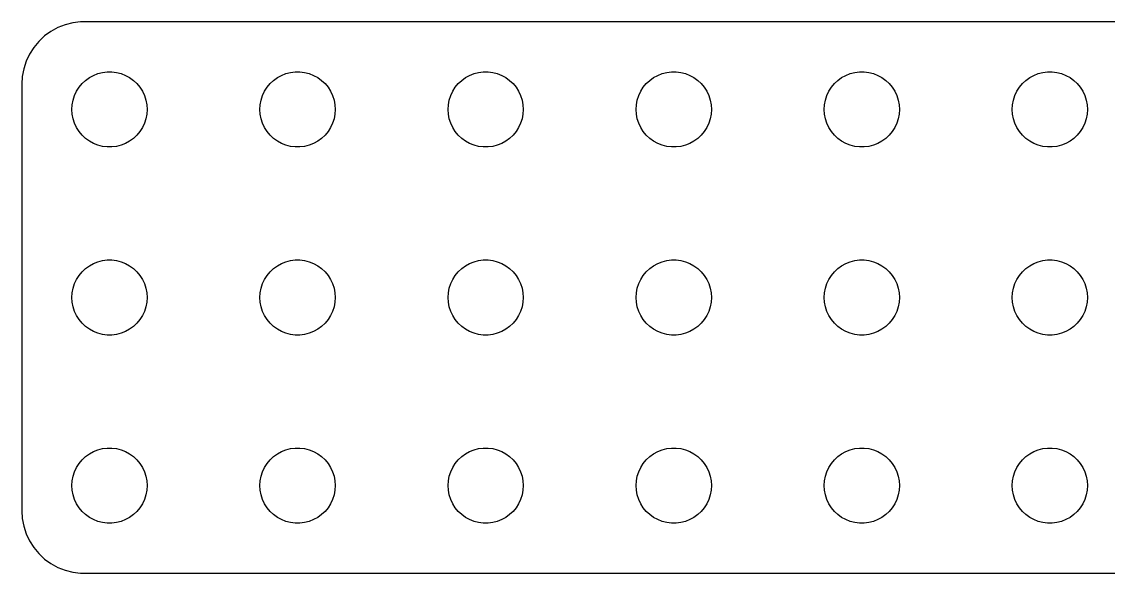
# Model space of a CAD drawing. Header units: metres. Extents: x -86 to 86, y -11 to 11.
# Drawn here: x -86 to -42.67, y -11 to 11 of the extents above; entities that cross this region are included whole.
import ezdxf

# ---------------------------------------------------------------- set-up
doc = ezdxf.new("R2010")
doc.units = ezdxf.units.M

msp = doc.modelspace()

# ---------------------------------------------------------------- linework, layer by layer
for p, q in [((-84.2725, 10.8776), (-84.5644, 10.7621)), ((-83.9684, 10.9557), (-84.2725, 10.8776)), ((-83.657, 10.9951), (-83.9684, 10.9557)), ((83.657, 10.9951), (-83.657, 10.9951)), ((-85.0936, 10.4263), (-85.3224, 10.2114)), ((-84.8396, 10.6108), (-85.0936, 10.4263)), ((-84.5644, 10.7621), (-84.8396, 10.6108)), ((-85.5225, 9.96945), (-85.6908, 9.70438)), ((-85.3224, 10.2114), (-85.5225, 9.96945)), ((-85.6908, 9.70438), (-85.8244, 9.4203)), ((-85.9214, 9.12172), (-85.9803, 8.81332)), ((-85.8244, 9.4203), (-85.9214, 9.12172)), ((-85.9803, 8.81332), (-86, 8.5)), ((-83.4561, 8.65576), (-83.3037, 8.76648)), ((-83.3037, 8.76648), (-83.1387, 8.85724)), ((-83.1387, 8.85724), (-82.9635, 8.92657)), ((-82.9635, 8.92657), (-82.7811, 8.97342)), ((-82.7811, 8.97342), (-82.5942, 8.99704)), ((-82.5942, 8.99704), (-82.4058, 8.99704)), ((-82.4058, 8.99704), (-82.2189, 8.97342)), ((-82.2189, 8.97342), (-82.0365, 8.92657)), ((-82.0365, 8.92657), (-81.8613, 8.85724)), ((-81.8613, 8.85724), (-81.6963, 8.76648)), ((-81.6963, 8.76648), (-81.5439, 8.65576)), ((-75.9561, 8.65576), (-75.8037, 8.76648)), ((-75.8037, 8.76648), (-75.6387, 8.85724)), ((-75.6387, 8.85724), (-75.4635, 8.92657)), ((-75.4635, 8.92657), (-75.2811, 8.97342)), ((-75.2811, 8.97342), (-75.0942, 8.99704)), ((-75.0942, 8.99704), (-74.9058, 8.99704)), ((-74.9058, 8.99704), (-74.7189, 8.97342)), ((-74.7189, 8.97342), (-74.5365, 8.92657)), ((-74.5365, 8.92657), (-74.3613, 8.85724)), ((-74.3613, 8.85724), (-74.1963, 8.76648)), ((-74.1963, 8.76648), (-74.0439, 8.65576)), ((-68.4561, 8.65576), (-68.3037, 8.76648)), ((-68.3037, 8.76648), (-68.1387, 8.85724)), ((-68.1387, 8.85724), (-67.9635, 8.92657)), ((-67.9635, 8.92657), (-67.7811, 8.97342)), ((-67.7811, 8.97342), (-67.5942, 8.99704)), ((-67.5942, 8.99704), (-67.4058, 8.99704)), ((-67.4058, 8.99704), (-67.2189, 8.97342)), ((-67.2189, 8.97342), (-67.0365, 8.92657)), ((-67.0365, 8.92657), (-66.8613, 8.85724)), ((-66.8613, 8.85724), (-66.6963, 8.76648)), ((-66.6963, 8.76648), (-66.5439, 8.65576)), ((-60.9561, 8.65576), (-60.8037, 8.76648)), ((-60.8037, 8.76648), (-60.6387, 8.85724)), ((-60.6387, 8.85724), (-60.4635, 8.92657)), ((-60.4635, 8.92657), (-60.2811, 8.97342)), ((-60.2811, 8.97342), (-60.0942, 8.99704)), ((-60.0942, 8.99704), (-59.9058, 8.99704)), ((-59.9058, 8.99704), (-59.7189, 8.97342)), ((-59.7189, 8.97342), (-59.5365, 8.92657)), ((-59.5365, 8.92657), (-59.3613, 8.85724)), ((-59.3613, 8.85724), (-59.1963, 8.76648)), ((-59.1963, 8.76648), (-59.0439, 8.65576)), ((-53.4561, 8.65576), (-53.3037, 8.76648)), ((-53.3037, 8.76648), (-53.1387, 8.85724)), ((-53.1387, 8.85724), (-52.9635, 8.92657)), ((-52.9635, 8.92657), (-52.7811, 8.97342)), ((-52.7811, 8.97342), (-52.5942, 8.99704)), ((-52.5942, 8.99704), (-52.4058, 8.99704)), ((-52.4058, 8.99704), (-52.2189, 8.97342)), ((-52.2189, 8.97342), (-52.0365, 8.92657)), ((-52.0365, 8.92657), (-51.8613, 8.85724)), ((-51.8613, 8.85724), (-51.6963, 8.76648)), ((-51.6963, 8.76648), (-51.5439, 8.65576)), ((-45.9561, 8.65576), (-45.8037, 8.76648)), ((-45.8037, 8.76648), (-45.6387, 8.85724)), ((-45.6387, 8.85724), (-45.4635, 8.92657)), ((-45.4635, 8.92657), (-45.2811, 8.97342)), ((-45.2811, 8.97342), (-45.0942, 8.99704)), ((-45.0942, 8.99704), (-44.9058, 8.99704)), ((-44.9058, 8.99704), (-44.7189, 8.97342)), ((-44.7189, 8.97342), (-44.5365, 8.92657)), ((-44.5365, 8.92657), (-44.3613, 8.85724)), ((-44.3613, 8.85724), (-44.1963, 8.76648)), ((-44.1963, 8.76648), (-44.0439, 8.65576)), ((-86, 8.5), (-86, -8.5)), ((-83.8145, 8.22263), (-83.7135, 8.38167)), ((-83.7135, 8.38167), (-83.5934, 8.52681)), ((-83.5934, 8.52681), (-83.4561, 8.65576)), ((-81.5439, 8.65576), (-81.4065, 8.52681)), ((-81.4065, 8.52681), (-81.2865, 8.38167)), ((-81.2865, 8.38167), (-81.1855, 8.22263)), ((-76.3145, 8.22263), (-76.2135, 8.38167)), ((-76.2135, 8.38167), (-76.0934, 8.52681)), ((-76.0934, 8.52681), (-75.9561, 8.65576)), ((-74.0439, 8.65576), (-73.9065, 8.52681)), ((-73.9065, 8.52681), (-73.7865, 8.38167)), ((-73.7865, 8.38167), (-73.6855, 8.22263)), ((-68.8145, 8.22263), (-68.7135, 8.38167)), ((-68.7135, 8.38167), (-68.5934, 8.52681)), ((-68.5934, 8.52681), (-68.4561, 8.65576)), ((-66.5439, 8.65576), (-66.4065, 8.52681)), ((-66.4065, 8.52681), (-66.2865, 8.38167)), ((-66.2865, 8.38167), (-66.1855, 8.22263)), ((-61.3145, 8.22263), (-61.2135, 8.38167)), ((-61.2135, 8.38167), (-61.0934, 8.52681)), ((-61.0934, 8.52681), (-60.9561, 8.65576)), ((-59.0439, 8.65576), (-58.9065, 8.52681)), ((-58.9065, 8.52681), (-58.7865, 8.38167)), ((-58.7865, 8.38167), (-58.6855, 8.22263)), ((-53.8145, 8.22263), (-53.7135, 8.38167)), ((-53.7135, 8.38167), (-53.5934, 8.52681)), ((-53.5934, 8.52681), (-53.4561, 8.65576)), ((-51.5439, 8.65576), (-51.4065, 8.52681)), ((-51.4065, 8.52681), (-51.2865, 8.38167)), ((-51.2865, 8.38167), (-51.1855, 8.22263)), ((-46.3145, 8.22263), (-46.2135, 8.38167)), ((-46.2135, 8.38167), (-46.0934, 8.52681)), ((-46.0934, 8.52681), (-45.9561, 8.65576)), ((-44.0439, 8.65576), (-43.9065, 8.52681)), ((-43.9065, 8.52681), (-43.7865, 8.38167)), ((-43.7865, 8.38167), (-43.6855, 8.22263)), ((-83.9882, 7.68799), (-83.9529, 7.87303)), ((-83.9529, 7.87303), (-83.8947, 8.05219)), ((-83.8947, 8.05219), (-83.8145, 8.22263)), ((-81.1855, 8.22263), (-81.1053, 8.05219)), ((-81.1053, 8.05219), (-81.0471, 7.87303)), ((-81.0471, 7.87303), (-81.0118, 7.68799)), ((-76.4882, 7.68799), (-76.4529, 7.87303)), ((-76.4529, 7.87303), (-76.3947, 8.05219)), ((-76.3947, 8.05219), (-76.3145, 8.22263)), ((-73.6855, 8.22263), (-73.6053, 8.05219)), ((-73.6053, 8.05219), (-73.5471, 7.87303)), ((-73.5471, 7.87303), (-73.5118, 7.68799)), ((-68.9882, 7.68799), (-68.9529, 7.87303)), ((-68.9529, 7.87303), (-68.8947, 8.05219)), ((-68.8947, 8.05219), (-68.8145, 8.22263)), ((-66.1855, 8.22263), (-66.1053, 8.05219)), ((-66.1053, 8.05219), (-66.0471, 7.87303)), ((-66.0471, 7.87303), (-66.0118, 7.68799)), ((-61.4882, 7.68799), (-61.4529, 7.87303)), ((-61.4529, 7.87303), (-61.3947, 8.05219)), ((-61.3947, 8.05219), (-61.3145, 8.22263)), ((-58.6855, 8.22263), (-58.6053, 8.05219)), ((-58.6053, 8.05219), (-58.5471, 7.87303)), ((-58.5471, 7.87303), (-58.5118, 7.68799)), ((-53.9882, 7.68799), (-53.9529, 7.87303)), ((-53.9529, 7.87303), (-53.8947, 8.05219)), ((-53.8947, 8.05219), (-53.8145, 8.22263)), ((-51.1855, 8.22263), (-51.1053, 8.05219)), ((-51.1053, 8.05219), (-51.0471, 7.87303)), ((-51.0471, 7.87303), (-51.0118, 7.68799)), ((-46.4882, 7.68799), (-46.4529, 7.87303)), ((-46.4529, 7.87303), (-46.3947, 8.05219)), ((-46.3947, 8.05219), (-46.3145, 8.22263)), ((-43.6855, 8.22263), (-43.6053, 8.05219)), ((-43.6053, 8.05219), (-43.5471, 7.87303)), ((-43.5471, 7.87303), (-43.5118, 7.68799)), ((-84, 7.5), (-83.9882, 7.68799)), ((-83.9882, 7.312), (-84, 7.5)), ((-81.0118, 7.68799), (-81, 7.5)), ((-81, 7.5), (-81.0118, 7.312)), ((-76.5, 7.5), (-76.4882, 7.68799)), ((-76.4882, 7.312), (-76.5, 7.5)), ((-73.5118, 7.68799), (-73.5, 7.5)), ((-73.5, 7.5), (-73.5118, 7.312)), ((-69, 7.5), (-68.9882, 7.68799)), ((-68.9882, 7.312), (-69, 7.5)), ((-66.0118, 7.68799), (-66, 7.5)), ((-66, 7.5), (-66.0118, 7.312)), ((-61.5, 7.5), (-61.4882, 7.68799)), ((-61.4882, 7.312), (-61.5, 7.5)), ((-58.5118, 7.68799), (-58.5, 7.5)), ((-58.5, 7.5), (-58.5118, 7.312)), ((-54, 7.5), (-53.9882, 7.68799)), ((-53.9882, 7.312), (-54, 7.5)), ((-51.0118, 7.68799), (-51, 7.5)), ((-51, 7.5), (-51.0118, 7.312)), ((-46.5, 7.5), (-46.4882, 7.68799)), ((-46.4882, 7.312), (-46.5, 7.5)), ((-43.5118, 7.68799), (-43.5, 7.5)), ((-43.5, 7.5), (-43.5118, 7.312)), ((-83.9529, 7.12695), (-83.9882, 7.312)), ((-83.8947, 6.9478), (-83.9529, 7.12695)), ((-83.8145, 6.77736), (-83.8947, 6.9478)), ((-81.1053, 6.9478), (-81.1855, 6.77736)), ((-81.0471, 7.12695), (-81.1053, 6.9478)), ((-81.0118, 7.312), (-81.0471, 7.12695)), ((-76.4529, 7.12695), (-76.4882, 7.312)), ((-76.3947, 6.9478), (-76.4529, 7.12695)), ((-76.3145, 6.77736), (-76.3947, 6.9478)), ((-73.6053, 6.9478), (-73.6855, 6.77736)), ((-73.5471, 7.12695), (-73.6053, 6.9478)), ((-73.5118, 7.312), (-73.5471, 7.12695)), ((-68.9529, 7.12695), (-68.9882, 7.312)), ((-68.8947, 6.9478), (-68.9529, 7.12695)), ((-68.8145, 6.77736), (-68.8947, 6.9478)), ((-66.1053, 6.9478), (-66.1855, 6.77736)), ((-66.0471, 7.12695), (-66.1053, 6.9478)), ((-66.0118, 7.312), (-66.0471, 7.12695)), ((-61.4529, 7.12695), (-61.4882, 7.312)), ((-61.3947, 6.9478), (-61.4529, 7.12695)), ((-61.3145, 6.77736), (-61.3947, 6.9478)), ((-58.6053, 6.9478), (-58.6855, 6.77736)), ((-58.5471, 7.12695), (-58.6053, 6.9478)), ((-58.5118, 7.312), (-58.5471, 7.12695)), ((-53.9529, 7.12695), (-53.9882, 7.312)), ((-53.8947, 6.9478), (-53.9529, 7.12695)), ((-53.8145, 6.77736), (-53.8947, 6.9478)), ((-51.1053, 6.9478), (-51.1855, 6.77736)), ((-51.0471, 7.12695), (-51.1053, 6.9478)), ((-51.0118, 7.312), (-51.0471, 7.12695)), ((-46.4529, 7.12695), (-46.4882, 7.312)), ((-46.3947, 6.9478), (-46.4529, 7.12695)), ((-46.3145, 6.77736), (-46.3947, 6.9478)), ((-43.6053, 6.9478), (-43.6855, 6.77736)), ((-43.5471, 7.12695), (-43.6053, 6.9478)), ((-43.5118, 7.312), (-43.5471, 7.12695)), ((-83.7135, 6.61832), (-83.8145, 6.77736)), ((-83.5934, 6.47318), (-83.7135, 6.61832)), ((-81.2865, 6.61832), (-81.4065, 6.47318)), ((-81.1855, 6.77736), (-81.2865, 6.61832)), ((-76.2135, 6.61832), (-76.3145, 6.77736)), ((-76.0934, 6.47318), (-76.2135, 6.61832)), ((-73.7865, 6.61832), (-73.9065, 6.47318)), ((-73.6855, 6.77736), (-73.7865, 6.61832)), ((-68.7135, 6.61832), (-68.8145, 6.77736)), ((-68.5934, 6.47318), (-68.7135, 6.61832)), ((-66.2865, 6.61832), (-66.4065, 6.47318)), ((-66.1855, 6.77736), (-66.2865, 6.61832)), ((-61.2135, 6.61832), (-61.3145, 6.77736)), ((-61.0934, 6.47318), (-61.2135, 6.61832)), ((-58.7865, 6.61832), (-58.9065, 6.47318)), ((-58.6855, 6.77736), (-58.7865, 6.61832)), ((-53.7135, 6.61832), (-53.8145, 6.77736)), ((-53.5934, 6.47318), (-53.7135, 6.61832)), ((-51.2865, 6.61832), (-51.4065, 6.47318)), ((-51.1855, 6.77736), (-51.2865, 6.61832)), ((-46.2135, 6.61832), (-46.3145, 6.77736)), ((-46.0934, 6.47318), (-46.2135, 6.61832)), ((-43.7865, 6.61832), (-43.9065, 6.47318)), ((-43.6855, 6.77736), (-43.7865, 6.61832)), ((-83.4561, 6.34422), (-83.5934, 6.47318)), ((-83.3037, 6.23351), (-83.4561, 6.34422)), ((-83.1387, 6.14275), (-83.3037, 6.23351)), ((-82.9635, 6.07341), (-83.1387, 6.14275)), ((-82.7811, 6.02657), (-82.9635, 6.07341)), ((-82.0365, 6.07341), (-82.2189, 6.02657)), ((-81.8613, 6.14275), (-82.0365, 6.07341)), ((-81.6963, 6.23351), (-81.8613, 6.14275)), ((-81.5439, 6.34422), (-81.6963, 6.23351)), ((-81.4065, 6.47318), (-81.5439, 6.34422)), ((-75.9561, 6.34422), (-76.0934, 6.47318)), ((-75.8037, 6.23351), (-75.9561, 6.34422)), ((-75.6387, 6.14275), (-75.8037, 6.23351)), ((-75.4635, 6.07341), (-75.6387, 6.14275)), ((-75.2811, 6.02657), (-75.4635, 6.07341)), ((-74.5365, 6.07341), (-74.7189, 6.02657)), ((-74.3613, 6.14275), (-74.5365, 6.07341)), ((-74.1963, 6.23351), (-74.3613, 6.14275)), ((-74.0439, 6.34422), (-74.1963, 6.23351)), ((-73.9065, 6.47318), (-74.0439, 6.34422)), ((-68.4561, 6.34422), (-68.5934, 6.47318)), ((-68.3037, 6.23351), (-68.4561, 6.34422)), ((-68.1387, 6.14275), (-68.3037, 6.23351)), ((-67.9635, 6.07341), (-68.1387, 6.14275)), ((-67.7811, 6.02657), (-67.9635, 6.07341)), ((-67.0365, 6.07341), (-67.2189, 6.02657)), ((-66.8613, 6.14275), (-67.0365, 6.07341)), ((-66.6963, 6.23351), (-66.8613, 6.14275)), ((-66.5439, 6.34422), (-66.6963, 6.23351)), ((-66.4065, 6.47318), (-66.5439, 6.34422)), ((-60.9561, 6.34422), (-61.0934, 6.47318)), ((-60.8037, 6.23351), (-60.9561, 6.34422)), ((-60.6387, 6.14275), (-60.8037, 6.23351)), ((-60.4635, 6.07341), (-60.6387, 6.14275)), ((-60.2811, 6.02657), (-60.4635, 6.07341)), ((-59.5365, 6.07341), (-59.7189, 6.02657)), ((-59.3613, 6.14275), (-59.5365, 6.07341)), ((-59.1963, 6.23351), (-59.3613, 6.14275)), ((-59.0439, 6.34422), (-59.1963, 6.23351)), ((-58.9065, 6.47318), (-59.0439, 6.34422)), ((-53.4561, 6.34422), (-53.5934, 6.47318)), ((-53.3037, 6.23351), (-53.4561, 6.34422)), ((-53.1387, 6.14275), (-53.3037, 6.23351)), ((-52.9635, 6.07341), (-53.1387, 6.14275)), ((-52.7811, 6.02657), (-52.9635, 6.07341)), ((-52.0365, 6.07341), (-52.2189, 6.02657)), ((-51.8613, 6.14275), (-52.0365, 6.07341)), ((-51.6963, 6.23351), (-51.8613, 6.14275)), ((-51.5439, 6.34422), (-51.6963, 6.23351)), ((-51.4065, 6.47318), (-51.5439, 6.34422)), ((-45.9561, 6.34422), (-46.0934, 6.47318)), ((-45.8037, 6.23351), (-45.9561, 6.34422)), ((-45.6387, 6.14275), (-45.8037, 6.23351)), ((-45.4635, 6.07341), (-45.6387, 6.14275)), ((-45.2811, 6.02657), (-45.4635, 6.07341)), ((-44.5365, 6.07341), (-44.7189, 6.02657)), ((-44.3613, 6.14275), (-44.5365, 6.07341)), ((-44.1963, 6.23351), (-44.3613, 6.14275)), ((-44.0439, 6.34422), (-44.1963, 6.23351)), ((-43.9065, 6.47318), (-44.0439, 6.34422)), ((-82.5942, 6.00294), (-82.7811, 6.02657)), ((-82.4058, 6.00294), (-82.5942, 6.00294)), ((-82.2189, 6.02657), (-82.4058, 6.00294)), ((-75.0942, 6.00294), (-75.2811, 6.02657)), ((-74.9058, 6.00294), (-75.0942, 6.00294)), ((-74.7189, 6.02657), (-74.9058, 6.00294)), ((-67.5942, 6.00294), (-67.7811, 6.02657)), ((-67.4058, 6.00294), (-67.5942, 6.00294)), ((-67.2189, 6.02657), (-67.4058, 6.00294)), ((-60.0942, 6.00294), (-60.2811, 6.02657)), ((-59.9058, 6.00294), (-60.0942, 6.00294)), ((-59.7189, 6.02657), (-59.9058, 6.00294)), ((-52.5942, 6.00294), (-52.7811, 6.02657)), ((-52.4058, 6.00294), (-52.5942, 6.00294)), ((-52.2189, 6.02657), (-52.4058, 6.00294)), ((-45.0942, 6.00294), (-45.2811, 6.02657)), ((-44.9058, 6.00294), (-45.0942, 6.00294)), ((-44.7189, 6.02657), (-44.9058, 6.00294)), ((-83.3037, 1.26648), (-83.1387, 1.35724)), ((-83.1387, 1.35724), (-82.9635, 1.42657)), ((-82.9635, 1.42657), (-82.7811, 1.47342)), ((-82.7811, 1.47342), (-82.5942, 1.49704)), ((-82.5942, 1.49704), (-82.4058, 1.49704)), ((-82.4058, 1.49704), (-82.2189, 1.47342)), ((-82.2189, 1.47342), (-82.0365, 1.42657)), ((-82.0365, 1.42657), (-81.8613, 1.35724)), ((-81.8613, 1.35724), (-81.6963, 1.26648)), ((-75.8037, 1.26648), (-75.6387, 1.35724)), ((-75.6387, 1.35724), (-75.4635, 1.42657)), ((-75.4635, 1.42657), (-75.2811, 1.47342)), ((-75.2811, 1.47342), (-75.0942, 1.49704)), ((-75.0942, 1.49704), (-74.9058, 1.49704)), ((-74.9058, 1.49704), (-74.7189, 1.47342)), ((-74.7189, 1.47342), (-74.5365, 1.42657)), ((-74.5365, 1.42657), (-74.3613, 1.35724)), ((-74.3613, 1.35724), (-74.1963, 1.26648)), ((-68.3037, 1.26648), (-68.1387, 1.35724)), ((-68.1387, 1.35724), (-67.9635, 1.42657)), ((-67.9635, 1.42657), (-67.7811, 1.47342)), ((-67.7811, 1.47342), (-67.5942, 1.49704)), ((-67.5942, 1.49704), (-67.4058, 1.49704)), ((-67.4058, 1.49704), (-67.2189, 1.47342)), ((-67.2189, 1.47342), (-67.0365, 1.42657)), ((-67.0365, 1.42657), (-66.8613, 1.35724)), ((-66.8613, 1.35724), (-66.6963, 1.26648)), ((-60.8037, 1.26648), (-60.6387, 1.35724)), ((-60.6387, 1.35724), (-60.4635, 1.42657)), ((-60.4635, 1.42657), (-60.2811, 1.47342)), ((-60.2811, 1.47342), (-60.0942, 1.49704)), ((-60.0942, 1.49704), (-59.9058, 1.49704)), ((-59.9058, 1.49704), (-59.7189, 1.47342)), ((-59.7189, 1.47342), (-59.5365, 1.42657)), ((-59.5365, 1.42657), (-59.3613, 1.35724)), ((-59.3613, 1.35724), (-59.1963, 1.26648)), ((-53.3037, 1.26648), (-53.1387, 1.35724)), ((-53.1387, 1.35724), (-52.9635, 1.42657)), ((-52.9635, 1.42657), (-52.7811, 1.47342)), ((-52.7811, 1.47342), (-52.5942, 1.49704)), ((-52.5942, 1.49704), (-52.4058, 1.49704)), ((-52.4058, 1.49704), (-52.2189, 1.47342)), ((-52.2189, 1.47342), (-52.0365, 1.42657)), ((-52.0365, 1.42657), (-51.8613, 1.35724)), ((-51.8613, 1.35724), (-51.6963, 1.26648)), ((-45.8037, 1.26648), (-45.6387, 1.35724)), ((-45.6387, 1.35724), (-45.4635, 1.42657)), ((-45.4635, 1.42657), (-45.2811, 1.47342)), ((-45.2811, 1.47342), (-45.0942, 1.49704)), ((-45.0942, 1.49704), (-44.9058, 1.49704)), ((-44.9058, 1.49704), (-44.7189, 1.47342)), ((-44.7189, 1.47342), (-44.5365, 1.42657)), ((-44.5365, 1.42657), (-44.3613, 1.35724)), ((-44.3613, 1.35724), (-44.1963, 1.26648)), ((-83.8145, 0.722626), (-83.7135, 0.881668)), ((-83.7135, 0.881668), (-83.5934, 1.02681)), ((-83.5934, 1.02681), (-83.4561, 1.15576)), ((-83.4561, 1.15576), (-83.3037, 1.26648)), ((-81.6963, 1.26648), (-81.5439, 1.15576)), ((-81.5439, 1.15576), (-81.4065, 1.02681)), ((-81.4065, 1.02681), (-81.2865, 0.881668)), ((-81.2865, 0.881668), (-81.1855, 0.722626)), ((-76.3145, 0.722626), (-76.2135, 0.881668)), ((-76.2135, 0.881668), (-76.0934, 1.02681)), ((-76.0934, 1.02681), (-75.9561, 1.15576)), ((-75.9561, 1.15576), (-75.8037, 1.26648)), ((-74.1963, 1.26648), (-74.0439, 1.15576)), ((-74.0439, 1.15576), (-73.9065, 1.02681)), ((-73.9065, 1.02681), (-73.7865, 0.881668)), ((-73.7865, 0.881668), (-73.6855, 0.722626)), ((-68.8145, 0.722626), (-68.7135, 0.881668)), ((-68.7135, 0.881668), (-68.5934, 1.02681)), ((-68.5934, 1.02681), (-68.4561, 1.15576)), ((-68.4561, 1.15576), (-68.3037, 1.26648)), ((-66.6963, 1.26648), (-66.5439, 1.15576)), ((-66.5439, 1.15576), (-66.4065, 1.02681)), ((-66.4065, 1.02681), (-66.2865, 0.881668)), ((-66.2865, 0.881668), (-66.1855, 0.722626)), ((-61.3145, 0.722626), (-61.2135, 0.881668)), ((-61.2135, 0.881668), (-61.0934, 1.02681)), ((-61.0934, 1.02681), (-60.9561, 1.15576)), ((-60.9561, 1.15576), (-60.8037, 1.26648)), ((-59.1963, 1.26648), (-59.0439, 1.15576)), ((-59.0439, 1.15576), (-58.9065, 1.02681)), ((-58.9065, 1.02681), (-58.7865, 0.881668)), ((-58.7865, 0.881668), (-58.6855, 0.722626)), ((-53.8145, 0.722626), (-53.7135, 0.881668)), ((-53.7135, 0.881668), (-53.5934, 1.02681)), ((-53.5934, 1.02681), (-53.4561, 1.15576)), ((-53.4561, 1.15576), (-53.3037, 1.26648)), ((-51.6963, 1.26648), (-51.5439, 1.15576)), ((-51.5439, 1.15576), (-51.4065, 1.02681)), ((-51.4065, 1.02681), (-51.2865, 0.881668)), ((-51.2865, 0.881668), (-51.1855, 0.722626)), ((-46.3145, 0.722626), (-46.2135, 0.881668)), ((-46.2135, 0.881668), (-46.0934, 1.02681)), ((-46.0934, 1.02681), (-45.9561, 1.15576)), ((-45.9561, 1.15576), (-45.8037, 1.26648)), ((-44.1963, 1.26648), (-44.0439, 1.15576)), ((-44.0439, 1.15576), (-43.9065, 1.02681)), ((-43.9065, 1.02681), (-43.7865, 0.881668)), ((-43.7865, 0.881668), (-43.6855, 0.722626)), ((-83.9529, 0.373032), (-83.8947, 0.552185)), ((-83.8947, 0.552185), (-83.8145, 0.722626)), ((-81.1855, 0.722626), (-81.1053, 0.552185)), ((-81.1053, 0.552185), (-81.0471, 0.373032)), ((-76.4529, 0.373032), (-76.3947, 0.552185)), ((-76.3947, 0.552185), (-76.3145, 0.722626)), ((-73.6855, 0.722626), (-73.6053, 0.552185)), ((-73.6053, 0.552185), (-73.5471, 0.373032)), ((-68.9529, 0.373032), (-68.8947, 0.552185)), ((-68.8947, 0.552185), (-68.8145, 0.722626)), ((-66.1855, 0.722626), (-66.1053, 0.552185)), ((-66.1053, 0.552185), (-66.0471, 0.373032)), ((-61.4529, 0.373032), (-61.3947, 0.552185)), ((-61.3947, 0.552185), (-61.3145, 0.722626)), ((-58.6855, 0.722626), (-58.6053, 0.552185)), ((-58.6053, 0.552185), (-58.5471, 0.373032)), ((-53.9529, 0.373032), (-53.8947, 0.552185)), ((-53.8947, 0.552185), (-53.8145, 0.722626)), ((-51.1855, 0.722626), (-51.1053, 0.552185)), ((-51.1053, 0.552185), (-51.0471, 0.373032)), ((-46.4529, 0.373032), (-46.3947, 0.552185)), ((-46.3947, 0.552185), (-46.3145, 0.722626)), ((-43.6855, 0.722626), (-43.6053, 0.552185)), ((-43.6053, 0.552185), (-43.5471, 0.373032)), ((-84, 0), (-83.9882, 0.187988)), ((-83.9882, -0.187988), (-84, 0)), ((-83.9882, 0.187988), (-83.9529, 0.373032)), ((-81.0471, 0.373032), (-81.0118, 0.187988)), ((-81.0118, 0.187988), (-81, 0)), ((-81, 0), (-81.0118, -0.187988)), ((-76.5, 0), (-76.4882, 0.187988)), ((-76.4882, -0.187988), (-76.5, 0)), ((-76.4882, 0.187988), (-76.4529, 0.373032)), ((-73.5471, 0.373032), (-73.5118, 0.187988)), ((-73.5118, 0.187988), (-73.5, 0)), ((-73.5, 0), (-73.5118, -0.187988)), ((-69, 0), (-68.9882, 0.187988)), ((-68.9882, -0.187988), (-69, 0)), ((-68.9882, 0.187988), (-68.9529, 0.373032)), ((-66.0471, 0.373032), (-66.0118, 0.187988)), ((-66.0118, 0.187988), (-66, 0)), ((-66, 0), (-66.0118, -0.187988)), ((-61.5, 0), (-61.4882, 0.187988)), ((-61.4882, -0.187988), (-61.5, 0)), ((-61.4882, 0.187988), (-61.4529, 0.373032)), ((-58.5471, 0.373032), (-58.5118, 0.187988)), ((-58.5118, 0.187988), (-58.5, 0)), ((-58.5, 0), (-58.5118, -0.187988)), ((-54, 0), (-53.9882, 0.187988)), ((-53.9882, -0.187988), (-54, 0)), ((-53.9882, 0.187988), (-53.9529, 0.373032)), ((-51.0471, 0.373032), (-51.0118, 0.187988)), ((-51.0118, 0.187988), (-51, 0)), ((-51, 0), (-51.0118, -0.187988)), ((-46.5, 0), (-46.4882, 0.187988)), ((-46.4882, -0.187988), (-46.5, 0)), ((-46.4882, 0.187988), (-46.4529, 0.373032)), ((-43.5471, 0.373032), (-43.5118, 0.187988)), ((-43.5118, 0.187988), (-43.5, 0)), ((-43.5, 0), (-43.5118, -0.187988)), ((-83.9529, -0.373032), (-83.9882, -0.187988)), ((-83.8947, -0.552185), (-83.9529, -0.373032)), ((-81.0471, -0.373032), (-81.1053, -0.552185)), ((-81.0118, -0.187988), (-81.0471, -0.373032)), ((-76.4529, -0.373032), (-76.4882, -0.187988)), ((-76.3947, -0.552185), (-76.4529, -0.373032)), ((-73.5471, -0.373032), (-73.6053, -0.552185)), ((-73.5118, -0.187988), (-73.5471, -0.373032)), ((-68.9529, -0.373032), (-68.9882, -0.187988)), ((-68.8947, -0.552185), (-68.9529, -0.373032)), ((-66.0471, -0.373032), (-66.1053, -0.552185)), ((-66.0118, -0.187988), (-66.0471, -0.373032)), ((-61.4529, -0.373032), (-61.4882, -0.187988)), ((-61.3947, -0.552185), (-61.4529, -0.373032)), ((-58.5471, -0.373032), (-58.6053, -0.552185)), ((-58.5118, -0.187988), (-58.5471, -0.373032)), ((-53.9529, -0.373032), (-53.9882, -0.187988)), ((-53.8947, -0.552185), (-53.9529, -0.373032)), ((-51.0471, -0.373032), (-51.1053, -0.552185)), ((-51.0118, -0.187988), (-51.0471, -0.373032)), ((-46.4529, -0.373032), (-46.4882, -0.187988)), ((-46.3947, -0.552185), (-46.4529, -0.373032)), ((-43.5471, -0.373032), (-43.6053, -0.552185)), ((-43.5118, -0.187988), (-43.5471, -0.373032)), ((-83.8145, -0.722626), (-83.8947, -0.552185)), ((-83.7135, -0.881668), (-83.8145, -0.722626)), ((-81.1855, -0.722626), (-81.2865, -0.881668)), ((-81.1053, -0.552185), (-81.1855, -0.722626)), ((-76.3145, -0.722626), (-76.3947, -0.552185)), ((-76.2135, -0.881668), (-76.3145, -0.722626)), ((-73.6855, -0.722626), (-73.7865, -0.881668)), ((-73.6053, -0.552185), (-73.6855, -0.722626)), ((-68.8145, -0.722626), (-68.8947, -0.552185)), ((-68.7135, -0.881668), (-68.8145, -0.722626)), ((-66.1855, -0.722626), (-66.2865, -0.881668)), ((-66.1053, -0.552185), (-66.1855, -0.722626)), ((-61.3145, -0.722626), (-61.3947, -0.552185)), ((-61.2135, -0.881668), (-61.3145, -0.722626)), ((-58.6855, -0.722626), (-58.7865, -0.881668)), ((-58.6053, -0.552185), (-58.6855, -0.722626)), ((-53.8145, -0.722626), (-53.8947, -0.552185)), ((-53.7135, -0.881668), (-53.8145, -0.722626)), ((-51.1855, -0.722626), (-51.2865, -0.881668)), ((-51.1053, -0.552185), (-51.1855, -0.722626)), ((-46.3145, -0.722626), (-46.3947, -0.552185)), ((-46.2135, -0.881668), (-46.3145, -0.722626)), ((-43.6855, -0.722626), (-43.7865, -0.881668)), ((-43.6053, -0.552185), (-43.6855, -0.722626)), ((-83.5934, -1.02681), (-83.7135, -0.881668)), ((-83.4561, -1.15576), (-83.5934, -1.02681)), ((-83.3037, -1.26648), (-83.4561, -1.15576)), ((-83.1387, -1.35724), (-83.3037, -1.26648)), ((-81.6963, -1.26648), (-81.8613, -1.35724)), ((-81.5439, -1.15576), (-81.6963, -1.26648)), ((-81.4065, -1.02681), (-81.5439, -1.15576)), ((-81.2865, -0.881668), (-81.4065, -1.02681)), ((-76.0934, -1.02681), (-76.2135, -0.881668)), ((-75.9561, -1.15576), (-76.0934, -1.02681)), ((-75.8037, -1.26648), (-75.9561, -1.15576)), ((-75.6387, -1.35724), (-75.8037, -1.26648)), ((-74.1963, -1.26648), (-74.3613, -1.35724)), ((-74.0439, -1.15576), (-74.1963, -1.26648)), ((-73.9065, -1.02681), (-74.0439, -1.15576)), ((-73.7865, -0.881668), (-73.9065, -1.02681)), ((-68.5934, -1.02681), (-68.7135, -0.881668)), ((-68.4561, -1.15576), (-68.5934, -1.02681)), ((-68.3037, -1.26648), (-68.4561, -1.15576)), ((-68.1387, -1.35724), (-68.3037, -1.26648)), ((-66.6963, -1.26648), (-66.8613, -1.35724)), ((-66.5439, -1.15576), (-66.6963, -1.26648)), ((-66.4065, -1.02681), (-66.5439, -1.15576)), ((-66.2865, -0.881668), (-66.4065, -1.02681)), ((-61.0934, -1.02681), (-61.2135, -0.881668)), ((-60.9561, -1.15576), (-61.0934, -1.02681)), ((-60.8037, -1.26648), (-60.9561, -1.15576)), ((-60.6387, -1.35724), (-60.8037, -1.26648)), ((-59.1963, -1.26648), (-59.3613, -1.35724)), ((-59.0439, -1.15576), (-59.1963, -1.26648)), ((-58.9065, -1.02681), (-59.0439, -1.15576)), ((-58.7865, -0.881668), (-58.9065, -1.02681)), ((-53.5934, -1.02681), (-53.7135, -0.881668)), ((-53.4561, -1.15576), (-53.5934, -1.02681)), ((-53.3037, -1.26648), (-53.4561, -1.15576)), ((-53.1387, -1.35724), (-53.3037, -1.26648)), ((-51.6963, -1.26648), (-51.8613, -1.35724)), ((-51.5439, -1.15576), (-51.6963, -1.26648)), ((-51.4065, -1.02681), (-51.5439, -1.15576)), ((-51.2865, -0.881668), (-51.4065, -1.02681)), ((-46.0934, -1.02681), (-46.2135, -0.881668)), ((-45.9561, -1.15576), (-46.0934, -1.02681)), ((-45.8037, -1.26648), (-45.9561, -1.15576)), ((-45.6387, -1.35724), (-45.8037, -1.26648)), ((-44.1963, -1.26648), (-44.3613, -1.35724)), ((-44.0439, -1.15576), (-44.1963, -1.26648)), ((-43.9065, -1.02681), (-44.0439, -1.15576)), ((-43.7865, -0.881668), (-43.9065, -1.02681)), ((-82.9635, -1.42657), (-83.1387, -1.35724)), ((-82.7811, -1.47342), (-82.9635, -1.42657)), ((-82.5942, -1.49704), (-82.7811, -1.47342)), ((-82.4058, -1.49704), (-82.5942, -1.49704)), ((-82.2189, -1.47342), (-82.4058, -1.49704)), ((-82.0365, -1.42657), (-82.2189, -1.47342)), ((-81.8613, -1.35724), (-82.0365, -1.42657)), ((-75.4635, -1.42657), (-75.6387, -1.35724)), ((-75.2811, -1.47342), (-75.4635, -1.42657)), ((-75.0942, -1.49704), (-75.2811, -1.47342)), ((-74.9058, -1.49704), (-75.0942, -1.49704)), ((-74.7189, -1.47342), (-74.9058, -1.49704)), ((-74.5365, -1.42657), (-74.7189, -1.47342)), ((-74.3613, -1.35724), (-74.5365, -1.42657)), ((-67.9635, -1.42657), (-68.1387, -1.35724)), ((-67.7811, -1.47342), (-67.9635, -1.42657)), ((-67.5942, -1.49704), (-67.7811, -1.47342)), ((-67.4058, -1.49704), (-67.5942, -1.49704)), ((-67.2189, -1.47342), (-67.4058, -1.49704)), ((-67.0365, -1.42657), (-67.2189, -1.47342)), ((-66.8613, -1.35724), (-67.0365, -1.42657)), ((-60.4635, -1.42657), (-60.6387, -1.35724)), ((-60.2811, -1.47342), (-60.4635, -1.42657)), ((-60.0942, -1.49704), (-60.2811, -1.47342)), ((-59.9058, -1.49704), (-60.0942, -1.49704)), ((-59.7189, -1.47342), (-59.9058, -1.49704)), ((-59.5365, -1.42657), (-59.7189, -1.47342)), ((-59.3613, -1.35724), (-59.5365, -1.42657)), ((-52.9635, -1.42657), (-53.1387, -1.35724)), ((-52.7811, -1.47342), (-52.9635, -1.42657)), ((-52.5942, -1.49704), (-52.7811, -1.47342)), ((-52.4058, -1.49704), (-52.5942, -1.49704)), ((-52.2189, -1.47342), (-52.4058, -1.49704)), ((-52.0365, -1.42657), (-52.2189, -1.47342)), ((-51.8613, -1.35724), (-52.0365, -1.42657)), ((-45.4635, -1.42657), (-45.6387, -1.35724)), ((-45.2811, -1.47342), (-45.4635, -1.42657)), ((-45.0942, -1.49704), (-45.2811, -1.47342)), ((-44.9058, -1.49704), (-45.0942, -1.49704)), ((-44.7189, -1.47342), (-44.9058, -1.49704)), ((-44.5365, -1.42657), (-44.7189, -1.47342)), ((-44.3613, -1.35724), (-44.5365, -1.42657)), ((-82.9635, -6.07341), (-82.7811, -6.02657)), ((-82.7811, -6.02657), (-82.5942, -6.00294)), ((-82.5942, -6.00294), (-82.4058, -6.00294)), ((-82.4058, -6.00294), (-82.2189, -6.02657)), ((-82.2189, -6.02657), (-82.0365, -6.07341)), ((-75.4635, -6.07341), (-75.2811, -6.02657)), ((-75.2811, -6.02657), (-75.0942, -6.00294)), ((-75.0942, -6.00294), (-74.9058, -6.00294)), ((-74.9058, -6.00294), (-74.7189, -6.02657)), ((-74.7189, -6.02657), (-74.5365, -6.07341)), ((-67.9635, -6.07341), (-67.7811, -6.02657)), ((-67.7811, -6.02657), (-67.5942, -6.00294)), ((-67.5942, -6.00294), (-67.4058, -6.00294)), ((-67.4058, -6.00294), (-67.2189, -6.02657)), ((-67.2189, -6.02657), (-67.0365, -6.07341)), ((-60.4635, -6.07341), (-60.2811, -6.02657)), ((-60.2811, -6.02657), (-60.0942, -6.00294)), ((-60.0942, -6.00294), (-59.9058, -6.00294)), ((-59.9058, -6.00294), (-59.7189, -6.02657)), ((-59.7189, -6.02657), (-59.5365, -6.07341)), ((-52.9635, -6.07341), (-52.7811, -6.02657)), ((-52.7811, -6.02657), (-52.5942, -6.00294)), ((-52.5942, -6.00294), (-52.4058, -6.00294)), ((-52.4058, -6.00294), (-52.2189, -6.02657)), ((-52.2189, -6.02657), (-52.0365, -6.07341)), ((-45.4635, -6.07341), (-45.2811, -6.02657)), ((-45.2811, -6.02657), (-45.0942, -6.00294)), ((-45.0942, -6.00294), (-44.9058, -6.00294)), ((-44.9058, -6.00294), (-44.7189, -6.02657)), ((-44.7189, -6.02657), (-44.5365, -6.07341)), ((-83.7135, -6.61832), (-83.5934, -6.47318)), ((-83.5934, -6.47318), (-83.4561, -6.34422)), ((-83.4561, -6.34422), (-83.3037, -6.23351)), ((-83.3037, -6.23351), (-83.1387, -6.14275)), ((-83.1387, -6.14275), (-82.9635, -6.07341)), ((-82.0365, -6.07341), (-81.8613, -6.14275)), ((-81.8613, -6.14275), (-81.6963, -6.23351)), ((-81.6963, -6.23351), (-81.5439, -6.34422)), ((-81.5439, -6.34422), (-81.4065, -6.47318)), ((-81.4065, -6.47318), (-81.2865, -6.61832)), ((-76.2135, -6.61832), (-76.0934, -6.47318)), ((-76.0934, -6.47318), (-75.9561, -6.34422)), ((-75.9561, -6.34422), (-75.8037, -6.23351)), ((-75.8037, -6.23351), (-75.6387, -6.14275)), ((-75.6387, -6.14275), (-75.4635, -6.07341)), ((-74.5365, -6.07341), (-74.3613, -6.14275)), ((-74.3613, -6.14275), (-74.1963, -6.23351)), ((-74.1963, -6.23351), (-74.0439, -6.34422)), ((-74.0439, -6.34422), (-73.9065, -6.47318)), ((-73.9065, -6.47318), (-73.7865, -6.61832)), ((-68.7135, -6.61832), (-68.5934, -6.47318)), ((-68.5934, -6.47318), (-68.4561, -6.34422)), ((-68.4561, -6.34422), (-68.3037, -6.23351)), ((-68.3037, -6.23351), (-68.1387, -6.14275)), ((-68.1387, -6.14275), (-67.9635, -6.07341)), ((-67.0365, -6.07341), (-66.8613, -6.14275)), ((-66.8613, -6.14275), (-66.6963, -6.23351)), ((-66.6963, -6.23351), (-66.5439, -6.34422)), ((-66.5439, -6.34422), (-66.4065, -6.47318)), ((-66.4065, -6.47318), (-66.2865, -6.61832)), ((-61.2135, -6.61832), (-61.0934, -6.47318)), ((-61.0934, -6.47318), (-60.9561, -6.34422)), ((-60.9561, -6.34422), (-60.8037, -6.23351)), ((-60.8037, -6.23351), (-60.6387, -6.14275)), ((-60.6387, -6.14275), (-60.4635, -6.07341)), ((-59.5365, -6.07341), (-59.3613, -6.14275)), ((-59.3613, -6.14275), (-59.1963, -6.23351)), ((-59.1963, -6.23351), (-59.0439, -6.34422)), ((-59.0439, -6.34422), (-58.9065, -6.47318)), ((-58.9065, -6.47318), (-58.7865, -6.61832)), ((-53.7135, -6.61832), (-53.5934, -6.47318)), ((-53.5934, -6.47318), (-53.4561, -6.34422)), ((-53.4561, -6.34422), (-53.3037, -6.23351)), ((-53.3037, -6.23351), (-53.1387, -6.14275)), ((-53.1387, -6.14275), (-52.9635, -6.07341)), ((-52.0365, -6.07341), (-51.8613, -6.14275)), ((-51.8613, -6.14275), (-51.6963, -6.23351)), ((-51.6963, -6.23351), (-51.5439, -6.34422)), ((-51.5439, -6.34422), (-51.4065, -6.47318)), ((-51.4065, -6.47318), (-51.2865, -6.61832)), ((-46.2135, -6.61832), (-46.0934, -6.47318)), ((-46.0934, -6.47318), (-45.9561, -6.34422)), ((-45.9561, -6.34422), (-45.8037, -6.23351)), ((-45.8037, -6.23351), (-45.6387, -6.14275)), ((-45.6387, -6.14275), (-45.4635, -6.07341)), ((-44.5365, -6.07341), (-44.3613, -6.14275)), ((-44.3613, -6.14275), (-44.1963, -6.23351)), ((-44.1963, -6.23351), (-44.0439, -6.34422)), ((-44.0439, -6.34422), (-43.9065, -6.47318)), ((-43.9065, -6.47318), (-43.7865, -6.61832)), ((-83.8947, -6.9478), (-83.8145, -6.77736)), ((-83.8145, -6.77736), (-83.7135, -6.61832)), ((-81.2865, -6.61832), (-81.1855, -6.77736)), ((-81.1855, -6.77736), (-81.1053, -6.9478)), ((-76.3947, -6.9478), (-76.3145, -6.77736)), ((-76.3145, -6.77736), (-76.2135, -6.61832)), ((-73.7865, -6.61832), (-73.6855, -6.77736)), ((-73.6855, -6.77736), (-73.6053, -6.9478)), ((-68.8947, -6.9478), (-68.8145, -6.77736)), ((-68.8145, -6.77736), (-68.7135, -6.61832)), ((-66.2865, -6.61832), (-66.1855, -6.77736)), ((-66.1855, -6.77736), (-66.1053, -6.9478)), ((-61.3947, -6.9478), (-61.3145, -6.77736)), ((-61.3145, -6.77736), (-61.2135, -6.61832)), ((-58.7865, -6.61832), (-58.6855, -6.77736)), ((-58.6855, -6.77736), (-58.6053, -6.9478)), ((-53.8947, -6.9478), (-53.8145, -6.77736)), ((-53.8145, -6.77736), (-53.7135, -6.61832)), ((-51.2865, -6.61832), (-51.1855, -6.77736)), ((-51.1855, -6.77736), (-51.1053, -6.9478)), ((-46.3947, -6.9478), (-46.3145, -6.77736)), ((-46.3145, -6.77736), (-46.2135, -6.61832)), ((-43.7865, -6.61832), (-43.6855, -6.77736)), ((-43.6855, -6.77736), (-43.6053, -6.9478)), ((-84, -7.5), (-83.9882, -7.312)), ((-83.9882, -7.312), (-83.9529, -7.12695)), ((-83.9529, -7.12695), (-83.8947, -6.9478)), ((-81.1053, -6.9478), (-81.0471, -7.12695)), ((-81.0471, -7.12695), (-81.0118, -7.312)), ((-81.0118, -7.312), (-81, -7.5)), ((-76.5, -7.5), (-76.4882, -7.312)), ((-76.4882, -7.312), (-76.4529, -7.12695)), ((-76.4529, -7.12695), (-76.3947, -6.9478)), ((-73.6053, -6.9478), (-73.5471, -7.12695)), ((-73.5471, -7.12695), (-73.5118, -7.312)), ((-73.5118, -7.312), (-73.5, -7.5)), ((-69, -7.5), (-68.9882, -7.312)), ((-68.9882, -7.312), (-68.9529, -7.12695)), ((-68.9529, -7.12695), (-68.8947, -6.9478)), ((-66.1053, -6.9478), (-66.0471, -7.12695)), ((-66.0471, -7.12695), (-66.0118, -7.312)), ((-66.0118, -7.312), (-66, -7.5)), ((-61.5, -7.5), (-61.4882, -7.312)), ((-61.4882, -7.312), (-61.4529, -7.12695)), ((-61.4529, -7.12695), (-61.3947, -6.9478)), ((-58.6053, -6.9478), (-58.5471, -7.12695)), ((-58.5471, -7.12695), (-58.5118, -7.312)), ((-58.5118, -7.312), (-58.5, -7.5)), ((-54, -7.5), (-53.9882, -7.312)), ((-53.9882, -7.312), (-53.9529, -7.12695)), ((-53.9529, -7.12695), (-53.8947, -6.9478)), ((-51.1053, -6.9478), (-51.0471, -7.12695)), ((-51.0471, -7.12695), (-51.0118, -7.312)), ((-51.0118, -7.312), (-51, -7.5)), ((-46.5, -7.5), (-46.4882, -7.312)), ((-46.4882, -7.312), (-46.4529, -7.12695)), ((-46.4529, -7.12695), (-46.3947, -6.9478)), ((-43.6053, -6.9478), (-43.5471, -7.12695)), ((-43.5471, -7.12695), (-43.5118, -7.312)), ((-43.5118, -7.312), (-43.5, -7.5)), ((-83.9882, -7.68799), (-84, -7.5)), ((-83.9529, -7.87303), (-83.9882, -7.68799)), ((-81.0118, -7.68799), (-81.0471, -7.87303)), ((-81, -7.5), (-81.0118, -7.68799)), ((-76.4882, -7.68799), (-76.5, -7.5)), ((-76.4529, -7.87303), (-76.4882, -7.68799)), ((-73.5118, -7.68799), (-73.5471, -7.87303)), ((-73.5, -7.5), (-73.5118, -7.68799)), ((-68.9882, -7.68799), (-69, -7.5)), ((-68.9529, -7.87303), (-68.9882, -7.68799)), ((-66.0118, -7.68799), (-66.0471, -7.87303)), ((-66, -7.5), (-66.0118, -7.68799)), ((-61.4882, -7.68799), (-61.5, -7.5)), ((-61.4529, -7.87303), (-61.4882, -7.68799)), ((-58.5118, -7.68799), (-58.5471, -7.87303)), ((-58.5, -7.5), (-58.5118, -7.68799)), ((-53.9882, -7.68799), (-54, -7.5)), ((-53.9529, -7.87303), (-53.9882, -7.68799)), ((-51.0118, -7.68799), (-51.0471, -7.87303)), ((-51, -7.5), (-51.0118, -7.68799)), ((-46.4882, -7.68799), (-46.5, -7.5)), ((-46.4529, -7.87303), (-46.4882, -7.68799)), ((-43.5118, -7.68799), (-43.5471, -7.87303)), ((-43.5, -7.5), (-43.5118, -7.68799)), ((-83.8947, -8.05219), (-83.9529, -7.87303)), ((-83.8145, -8.22263), (-83.8947, -8.05219)), ((-83.7135, -8.38167), (-83.8145, -8.22263)), ((-81.1855, -8.22263), (-81.2865, -8.38167)), ((-81.1053, -8.05219), (-81.1855, -8.22263)), ((-81.0471, -7.87303), (-81.1053, -8.05219)), ((-76.3947, -8.05219), (-76.4529, -7.87303)), ((-76.3145, -8.22263), (-76.3947, -8.05219)), ((-76.2135, -8.38167), (-76.3145, -8.22263)), ((-73.6855, -8.22263), (-73.7865, -8.38167)), ((-73.6053, -8.05219), (-73.6855, -8.22263)), ((-73.5471, -7.87303), (-73.6053, -8.05219)), ((-68.8947, -8.05219), (-68.9529, -7.87303)), ((-68.8145, -8.22263), (-68.8947, -8.05219)), ((-68.7135, -8.38167), (-68.8145, -8.22263)), ((-66.1855, -8.22263), (-66.2865, -8.38167)), ((-66.1053, -8.05219), (-66.1855, -8.22263)), ((-66.0471, -7.87303), (-66.1053, -8.05219)), ((-61.3947, -8.05219), (-61.4529, -7.87303)), ((-61.3145, -8.22263), (-61.3947, -8.05219)), ((-61.2135, -8.38167), (-61.3145, -8.22263)), ((-58.6855, -8.22263), (-58.7865, -8.38167)), ((-58.6053, -8.05219), (-58.6855, -8.22263)), ((-58.5471, -7.87303), (-58.6053, -8.05219)), ((-53.8947, -8.05219), (-53.9529, -7.87303)), ((-53.8145, -8.22263), (-53.8947, -8.05219)), ((-53.7135, -8.38167), (-53.8145, -8.22263)), ((-51.1855, -8.22263), (-51.2865, -8.38167)), ((-51.1053, -8.05219), (-51.1855, -8.22263)), ((-51.0471, -7.87303), (-51.1053, -8.05219)), ((-46.3947, -8.05219), (-46.4529, -7.87303)), ((-46.3145, -8.22263), (-46.3947, -8.05219)), ((-46.2135, -8.38167), (-46.3145, -8.22263)), ((-43.6855, -8.22263), (-43.7865, -8.38167)), ((-43.6053, -8.05219), (-43.6855, -8.22263)), ((-43.5471, -7.87303), (-43.6053, -8.05219)), ((-86, -8.5), (-85.9803, -8.81332)), ((-83.5934, -8.52681), (-83.7135, -8.38167)), ((-83.4561, -8.65576), (-83.5934, -8.52681)), ((-83.3037, -8.76648), (-83.4561, -8.65576)), ((-81.5439, -8.65576), (-81.6963, -8.76648)), ((-81.4065, -8.52681), (-81.5439, -8.65576)), ((-81.2865, -8.38167), (-81.4065, -8.52681)), ((-76.0934, -8.52681), (-76.2135, -8.38167)), ((-75.9561, -8.65576), (-76.0934, -8.52681)), ((-75.8037, -8.76648), (-75.9561, -8.65576)), ((-74.0439, -8.65576), (-74.1963, -8.76648)), ((-73.9065, -8.52681), (-74.0439, -8.65576)), ((-73.7865, -8.38167), (-73.9065, -8.52681)), ((-68.5934, -8.52681), (-68.7135, -8.38167)), ((-68.4561, -8.65576), (-68.5934, -8.52681)), ((-68.3037, -8.76648), (-68.4561, -8.65576)), ((-66.5439, -8.65576), (-66.6963, -8.76648)), ((-66.4065, -8.52681), (-66.5439, -8.65576)), ((-66.2865, -8.38167), (-66.4065, -8.52681)), ((-61.0934, -8.52681), (-61.2135, -8.38167)), ((-60.9561, -8.65576), (-61.0934, -8.52681)), ((-60.8037, -8.76648), (-60.9561, -8.65576)), ((-59.0439, -8.65576), (-59.1963, -8.76648)), ((-58.9065, -8.52681), (-59.0439, -8.65576)), ((-58.7865, -8.38167), (-58.9065, -8.52681)), ((-53.5934, -8.52681), (-53.7135, -8.38167)), ((-53.4561, -8.65576), (-53.5934, -8.52681)), ((-53.3037, -8.76648), (-53.4561, -8.65576)), ((-51.5439, -8.65576), (-51.6963, -8.76648)), ((-51.4065, -8.52681), (-51.5439, -8.65576)), ((-51.2865, -8.38167), (-51.4065, -8.52681)), ((-46.0934, -8.52681), (-46.2135, -8.38167)), ((-45.9561, -8.65576), (-46.0934, -8.52681)), ((-45.8037, -8.76648), (-45.9561, -8.65576)), ((-44.0439, -8.65576), (-44.1963, -8.76648)), ((-43.9065, -8.52681), (-44.0439, -8.65576)), ((-43.7865, -8.38167), (-43.9065, -8.52681)), ((-85.9803, -8.81332), (-85.9214, -9.12172)), ((-83.1387, -8.85724), (-83.3037, -8.76648)), ((-82.9635, -8.92657), (-83.1387, -8.85724)), ((-82.7811, -8.97342), (-82.9635, -8.92657)), ((-82.5942, -8.99704), (-82.7811, -8.97342)), ((-82.4058, -8.99704), (-82.5942, -8.99704)), ((-82.2189, -8.97342), (-82.4058, -8.99704)), ((-82.0365, -8.92657), (-82.2189, -8.97342)), ((-81.8613, -8.85724), (-82.0365, -8.92657)), ((-81.6963, -8.76648), (-81.8613, -8.85724)), ((-75.6387, -8.85724), (-75.8037, -8.76648)), ((-75.4635, -8.92657), (-75.6387, -8.85724)), ((-75.2811, -8.97342), (-75.4635, -8.92657)), ((-75.0942, -8.99704), (-75.2811, -8.97342)), ((-74.9058, -8.99704), (-75.0942, -8.99704)), ((-74.7189, -8.97342), (-74.9058, -8.99704)), ((-74.5365, -8.92657), (-74.7189, -8.97342)), ((-74.3613, -8.85724), (-74.5365, -8.92657)), ((-74.1963, -8.76648), (-74.3613, -8.85724)), ((-68.1387, -8.85724), (-68.3037, -8.76648)), ((-67.9635, -8.92657), (-68.1387, -8.85724)), ((-67.7811, -8.97342), (-67.9635, -8.92657)), ((-67.5942, -8.99704), (-67.7811, -8.97342)), ((-67.4058, -8.99704), (-67.5942, -8.99704)), ((-67.2189, -8.97342), (-67.4058, -8.99704)), ((-67.0365, -8.92657), (-67.2189, -8.97342)), ((-66.8613, -8.85724), (-67.0365, -8.92657)), ((-66.6963, -8.76648), (-66.8613, -8.85724)), ((-60.6387, -8.85724), (-60.8037, -8.76648)), ((-60.4635, -8.92657), (-60.6387, -8.85724)), ((-60.2811, -8.97342), (-60.4635, -8.92657)), ((-60.0942, -8.99704), (-60.2811, -8.97342)), ((-59.9058, -8.99704), (-60.0942, -8.99704)), ((-59.7189, -8.97342), (-59.9058, -8.99704)), ((-59.5365, -8.92657), (-59.7189, -8.97342)), ((-59.3613, -8.85724), (-59.5365, -8.92657)), ((-59.1963, -8.76648), (-59.3613, -8.85724)), ((-53.1387, -8.85724), (-53.3037, -8.76648)), ((-52.9635, -8.92657), (-53.1387, -8.85724)), ((-52.7811, -8.97342), (-52.9635, -8.92657)), ((-52.5942, -8.99704), (-52.7811, -8.97342)), ((-52.4058, -8.99704), (-52.5942, -8.99704)), ((-52.2189, -8.97342), (-52.4058, -8.99704)), ((-52.0365, -8.92657), (-52.2189, -8.97342)), ((-51.8613, -8.85724), (-52.0365, -8.92657)), ((-51.6963, -8.76648), (-51.8613, -8.85724)), ((-45.6387, -8.85724), (-45.8037, -8.76648)), ((-45.4635, -8.92657), (-45.6387, -8.85724)), ((-45.2811, -8.97342), (-45.4635, -8.92657)), ((-45.0942, -8.99704), (-45.2811, -8.97342)), ((-44.9058, -8.99704), (-45.0942, -8.99704)), ((-44.7189, -8.97342), (-44.9058, -8.99704)), ((-44.5365, -8.92657), (-44.7189, -8.97342)), ((-44.3613, -8.85724), (-44.5365, -8.92657)), ((-44.1963, -8.76648), (-44.3613, -8.85724)), ((-85.9214, -9.12172), (-85.8244, -9.4203)), ((-85.8244, -9.4203), (-85.6908, -9.70438)), ((-85.6908, -9.70438), (-85.5225, -9.96945)), ((-85.5225, -9.96945), (-85.3224, -10.2114)), ((-85.3224, -10.2114), (-85.0936, -10.4263)), ((-85.0936, -10.4263), (-84.8396, -10.6108)), ((-84.8396, -10.6108), (-84.5644, -10.7621)), ((-84.5644, -10.7621), (-84.2725, -10.8776)), ((-84.2725, -10.8776), (-83.9684, -10.9557)), ((-83.9684, -10.9557), (-83.657, -10.9951)), ((-83.657, -10.9951), (83.657, -10.9951))]:
    msp.add_line(p, q)

doc.saveas('drawing.dxf')
